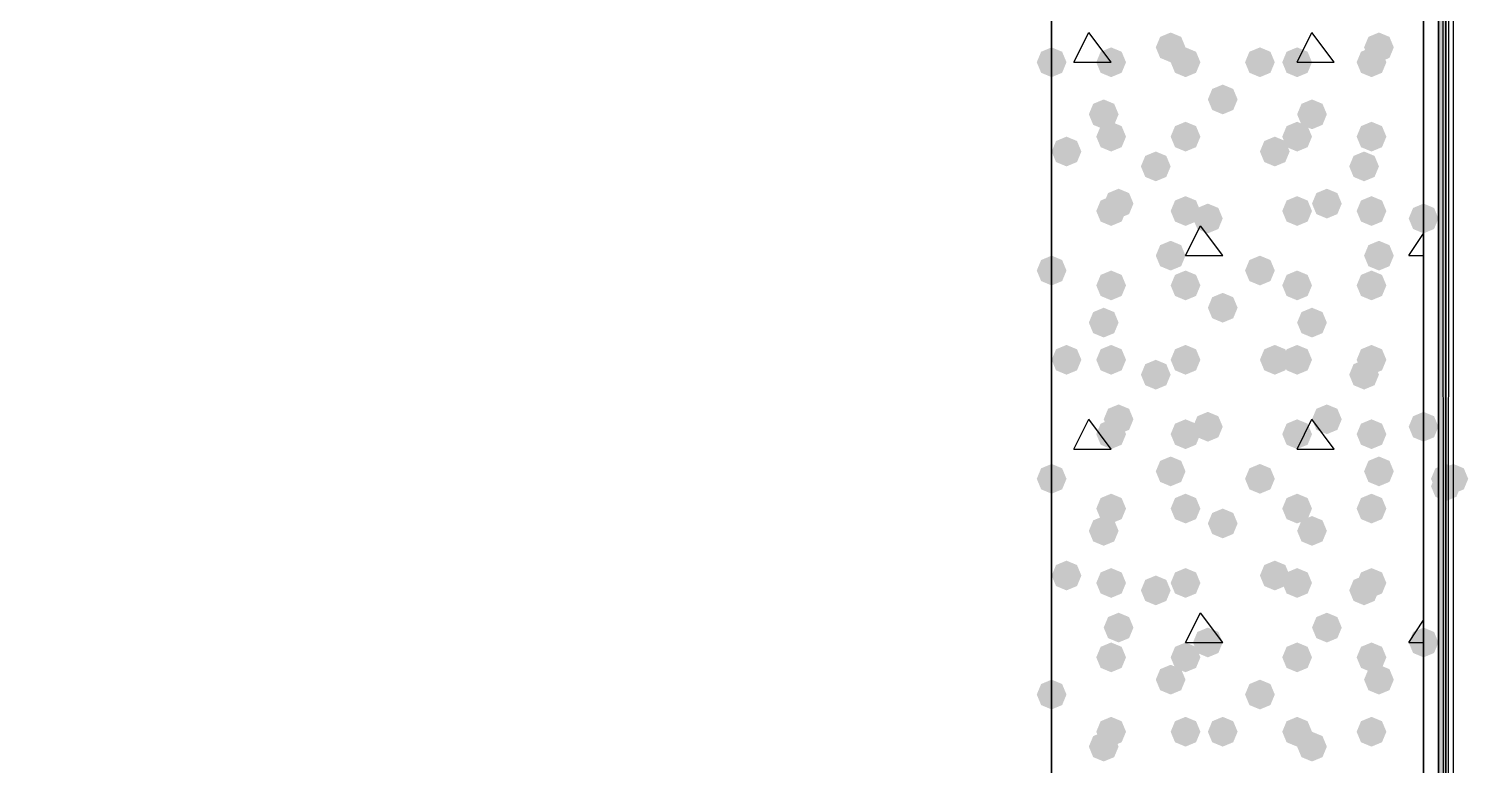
# Model space of a CAD drawing. Header units: millimetres. Extents: x 0 to 420, y 0 to 297.
# Drawn here: x 372.64 to 380.83, y 137.77 to 141.96 of the extents above; entities that cross this region are included whole.
import ezdxf

# ---------------------------------------------------------------- set-up
doc = ezdxf.new("R2010")
doc.units = ezdxf.units.MM
doc.layers.get('0').update_dxf_attribs({"linetype": 'CONTINUOUS'})

msp = doc.modelspace()

# ---------------------------------------------------------------- hatches: boundary and pattern name
at = {"true_color": 0x000007}
h = msp.add_hatch(color=0, dxfattribs=at)
h.paths.add_polyline_path([(380.703667, 228.049667), (380.661333, 228.049667), (380.703667, 84.455)], flags=0)
h.paths.add_polyline_path([(380.661333, 228.049667), (380.703667, 84.455), (380.661333, 84.455)], flags=0)
at = {"true_color": 0x000008}
for points in [[(379.222, 141.859), (379.197129, 141.799204), (379.137333, 141.774333), (379.077538, 141.799204), (379.052667, 141.859), (379.077537, 141.918796), (379.137333, 141.943667), (379.197129, 141.918796)], [(380.407333, 141.859), (380.382462, 141.799204), (380.322667, 141.774333), (380.262871, 141.799204), (380.238, 141.859), (380.262871, 141.918796), (380.322667, 141.943667), (380.382462, 141.918796)], [(378.544667, 141.774333), (378.519796, 141.714537), (378.46, 141.689667), (378.400204, 141.714537), (378.375333, 141.774333), (378.400204, 141.834129), (378.46, 141.859), (378.519796, 141.834129)], [(378.883333, 141.774333), (378.858462, 141.714537), (378.798667, 141.689667), (378.738871, 141.714537), (378.714, 141.774333), (378.738871, 141.834129), (378.798667, 141.859), (378.858462, 141.834129)], [(379.306667, 141.774333), (379.281796, 141.714537), (379.222, 141.689667), (379.162204, 141.714537), (379.137333, 141.774333), (379.162204, 141.834129), (379.222, 141.859), (379.281796, 141.834129)], [(379.73, 141.774333), (379.705129, 141.714537), (379.645333, 141.689667), (379.585537, 141.714537), (379.560667, 141.774333), (379.585537, 141.834129), (379.645333, 141.859), (379.705129, 141.834129)], [(379.941667, 141.774333), (379.916796, 141.714537), (379.857, 141.689667), (379.797204, 141.714537), (379.772333, 141.774333), (379.797204, 141.834129), (379.857, 141.859), (379.916796, 141.834129)], [(380.365, 141.774333), (380.340129, 141.714537), (380.280333, 141.689667), (380.220537, 141.714537), (380.195667, 141.774333), (380.220537, 141.834129), (380.280333, 141.859), (380.340129, 141.834129)], [(379.518333, 141.562667), (379.493462, 141.502871), (379.433667, 141.478), (379.373871, 141.502871), (379.349, 141.562667), (379.373871, 141.622462), (379.433667, 141.647333), (379.493462, 141.622463)], [(378.841, 141.478), (378.816129, 141.418204), (378.756333, 141.393333), (378.696537, 141.418204), (378.671667, 141.478), (378.696537, 141.537796), (378.756333, 141.562667), (378.816129, 141.537796)], [(380.026333, 141.478), (380.001463, 141.418204), (379.941667, 141.393333), (379.881871, 141.418204), (379.857, 141.478), (379.881871, 141.537796), (379.941667, 141.562667), (380.001462, 141.537796)], [(378.883333, 141.351), (378.858462, 141.291204), (378.798667, 141.266333), (378.738871, 141.291204), (378.714, 141.351), (378.738871, 141.410796), (378.798667, 141.435667), (378.858462, 141.410796)], [(379.306667, 141.351), (379.281796, 141.291204), (379.222, 141.266333), (379.162204, 141.291204), (379.137333, 141.351), (379.162204, 141.410796), (379.222, 141.435667), (379.281796, 141.410796)], [(379.941667, 141.351), (379.916796, 141.291204), (379.857, 141.266333), (379.797204, 141.291204), (379.772333, 141.351), (379.797204, 141.410796), (379.857, 141.435667), (379.916796, 141.410796)], [(380.365, 141.351), (380.340129, 141.291204), (380.280333, 141.266333), (380.220537, 141.291204), (380.195667, 141.351), (380.220537, 141.410796), (380.280333, 141.435667), (380.340129, 141.410796)], [(378.629333, 141.266333), (378.604462, 141.206537), (378.544667, 141.181667), (378.484871, 141.206537), (378.46, 141.266333), (378.484871, 141.326129), (378.544667, 141.351), (378.604462, 141.326129)], [(379.814667, 141.266333), (379.789796, 141.206537), (379.73, 141.181667), (379.670204, 141.206537), (379.645333, 141.266333), (379.670204, 141.326129), (379.73, 141.351), (379.789796, 141.326129)], [(379.137333, 141.181667), (379.112462, 141.121871), (379.052667, 141.097), (378.992871, 141.121871), (378.968, 141.181667), (378.992871, 141.241462), (379.052667, 141.266333), (379.112462, 141.241463)], [(380.322667, 141.181667), (380.297796, 141.121871), (380.238, 141.097), (380.178204, 141.121871), (380.153333, 141.181667), (380.178204, 141.241462), (380.238, 141.266333), (380.297796, 141.241463)], [(378.883333, 140.927667), (378.858462, 140.867871), (378.798667, 140.843), (378.738871, 140.867871), (378.714, 140.927667), (378.738871, 140.987462), (378.798667, 141.012333), (378.858462, 140.987463)], [(378.925667, 140.97), (378.900796, 140.910204), (378.841, 140.885333), (378.781204, 140.910204), (378.756333, 140.97), (378.781204, 141.029796), (378.841, 141.054667), (378.900796, 141.029796)], [(379.306667, 140.927667), (379.281796, 140.867871), (379.222, 140.843), (379.162204, 140.867871), (379.137333, 140.927667), (379.162204, 140.987462), (379.222, 141.012333), (379.281796, 140.987463)], [(379.941667, 140.927667), (379.916796, 140.867871), (379.857, 140.843), (379.797204, 140.867871), (379.772333, 140.927667), (379.797204, 140.987462), (379.857, 141.012333), (379.916796, 140.987463)], [(380.111, 140.97), (380.086129, 140.910204), (380.026333, 140.885333), (379.966537, 140.910204), (379.941667, 140.97), (379.966537, 141.029796), (380.026333, 141.054667), (380.086129, 141.029796)], [(380.365, 140.927667), (380.340129, 140.867871), (380.280333, 140.843), (380.220537, 140.867871), (380.195667, 140.927667), (380.220537, 140.987462), (380.280333, 141.012333), (380.340129, 140.987463)], [(379.433667, 140.885333), (379.408796, 140.825537), (379.349, 140.800667), (379.289204, 140.825537), (379.264333, 140.885333), (379.289204, 140.945129), (379.349, 140.97), (379.408796, 140.945129)], [(380.661333, 140.885333), (380.636462, 140.825537), (380.576667, 140.800667), (380.516871, 140.825537), (380.492, 140.885333), (380.516871, 140.945129), (380.576667, 140.97), (380.636462, 140.945129)], [(379.222, 140.673667), (379.197129, 140.613871), (379.137333, 140.589), (379.077538, 140.613871), (379.052667, 140.673667), (379.077537, 140.733462), (379.137333, 140.758333), (379.197129, 140.733463)], [(380.407333, 140.673667), (380.382462, 140.613871), (380.322667, 140.589), (380.262871, 140.613871), (380.238, 140.673667), (380.262871, 140.733462), (380.322667, 140.758333), (380.382462, 140.733463)], [(378.544667, 140.589), (378.519796, 140.529204), (378.46, 140.504333), (378.400204, 140.529204), (378.375333, 140.589), (378.400204, 140.648796), (378.46, 140.673667), (378.519796, 140.648796)], [(379.73, 140.589), (379.705129, 140.529204), (379.645333, 140.504333), (379.585537, 140.529204), (379.560667, 140.589), (379.585537, 140.648796), (379.645333, 140.673667), (379.705129, 140.648796)], [(378.883333, 140.504333), (378.858462, 140.444537), (378.798667, 140.419667), (378.738871, 140.444537), (378.714, 140.504333), (378.738871, 140.564129), (378.798667, 140.589), (378.858462, 140.564129)], [(379.306667, 140.504333), (379.281796, 140.444537), (379.222, 140.419667), (379.162204, 140.444537), (379.137333, 140.504333), (379.162204, 140.564129), (379.222, 140.589), (379.281796, 140.564129)], [(379.941667, 140.504333), (379.916796, 140.444537), (379.857, 140.419667), (379.797204, 140.444537), (379.772333, 140.504333), (379.797204, 140.564129), (379.857, 140.589), (379.916796, 140.564129)], [(380.365, 140.504333), (380.340129, 140.444537), (380.280333, 140.419667), (380.220537, 140.444537), (380.195667, 140.504333), (380.220537, 140.564129), (380.280333, 140.589), (380.340129, 140.564129)], [(379.518333, 140.377333), (379.493462, 140.317537), (379.433667, 140.292667), (379.373871, 140.317537), (379.349, 140.377333), (379.373871, 140.437129), (379.433667, 140.462), (379.493462, 140.437129)], [(378.841, 140.292667), (378.816129, 140.232871), (378.756333, 140.208), (378.696537, 140.232871), (378.671667, 140.292667), (378.696537, 140.352462), (378.756333, 140.377333), (378.816129, 140.352463)], [(380.026333, 140.292667), (380.001463, 140.232871), (379.941667, 140.208), (379.881871, 140.232871), (379.857, 140.292667), (379.881871, 140.352462), (379.941667, 140.377333), (380.001462, 140.352463)], [(378.629333, 140.081), (378.604462, 140.021204), (378.544667, 139.996333), (378.484871, 140.021204), (378.46, 140.081), (378.484871, 140.140796), (378.544667, 140.165667), (378.604462, 140.140796)], [(378.883333, 140.081), (378.858462, 140.021204), (378.798667, 139.996333), (378.738871, 140.021204), (378.714, 140.081), (378.738871, 140.140796), (378.798667, 140.165667), (378.858462, 140.140796)], [(379.306667, 140.081), (379.281796, 140.021204), (379.222, 139.996333), (379.162204, 140.021204), (379.137333, 140.081), (379.162204, 140.140796), (379.222, 140.165667), (379.281796, 140.140796)], [(379.814667, 140.081), (379.789796, 140.021204), (379.73, 139.996333), (379.670204, 140.021204), (379.645333, 140.081), (379.670204, 140.140796), (379.73, 140.165667), (379.789796, 140.140796)], [(379.941667, 140.081), (379.916796, 140.021204), (379.857, 139.996333), (379.797204, 140.021204), (379.772333, 140.081), (379.797204, 140.140796), (379.857, 140.165667), (379.916796, 140.140796)], [(380.365, 140.081), (380.340129, 140.021204), (380.280333, 139.996333), (380.220537, 140.021204), (380.195667, 140.081), (380.220537, 140.140796), (380.280333, 140.165667), (380.340129, 140.140796)], [(379.137333, 139.996333), (379.112462, 139.936537), (379.052667, 139.911667), (378.992871, 139.936537), (378.968, 139.996333), (378.992871, 140.056129), (379.052667, 140.081), (379.112462, 140.056129)], [(380.322667, 139.996333), (380.297796, 139.936537), (380.238, 139.911667), (380.178204, 139.936537), (380.153333, 139.996333), (380.178204, 140.056129), (380.238, 140.081), (380.297796, 140.056129)], [(378.925667, 139.742333), (378.900796, 139.682537), (378.841, 139.657667), (378.781204, 139.682537), (378.756333, 139.742333), (378.781204, 139.802129), (378.841, 139.827), (378.900796, 139.802129)], [(379.433667, 139.7), (379.408796, 139.640204), (379.349, 139.615333), (379.289204, 139.640204), (379.264333, 139.7), (379.289204, 139.759796), (379.349, 139.784667), (379.408796, 139.759796)], [(380.111, 139.742333), (380.086129, 139.682537), (380.026333, 139.657667), (379.966537, 139.682537), (379.941667, 139.742333), (379.966537, 139.802129), (380.026333, 139.827), (380.086129, 139.802129)], [(380.661333, 139.7), (380.636462, 139.640204), (380.576667, 139.615333), (380.516871, 139.640204), (380.492, 139.7), (380.516871, 139.759796), (380.576667, 139.784667), (380.636462, 139.759796)], [(378.883333, 139.657667), (378.858462, 139.597871), (378.798667, 139.573), (378.738871, 139.597871), (378.714, 139.657667), (378.738871, 139.717462), (378.798667, 139.742333), (378.858462, 139.717463)], [(379.306667, 139.657667), (379.281796, 139.597871), (379.222, 139.573), (379.162204, 139.597871), (379.137333, 139.657667), (379.162204, 139.717462), (379.222, 139.742333), (379.281796, 139.717463)], [(379.941667, 139.657667), (379.916796, 139.597871), (379.857, 139.573), (379.797204, 139.597871), (379.772333, 139.657667), (379.797204, 139.717462), (379.857, 139.742333), (379.916796, 139.717463)], [(380.365, 139.657667), (380.340129, 139.597871), (380.280333, 139.573), (380.220537, 139.597871), (380.195667, 139.657667), (380.220537, 139.717462), (380.280333, 139.742333), (380.340129, 139.717463)], [(379.222, 139.446), (379.197129, 139.386204), (379.137333, 139.361333), (379.077538, 139.386204), (379.052667, 139.446), (379.077537, 139.505796), (379.137333, 139.530667), (379.197129, 139.505796)], [(380.407333, 139.446), (380.382462, 139.386204), (380.322667, 139.361333), (380.262871, 139.386204), (380.238, 139.446), (380.262871, 139.505796), (380.322667, 139.530667), (380.382462, 139.505796)], [(378.544667, 139.403667), (378.519796, 139.343871), (378.46, 139.319), (378.400204, 139.343871), (378.375333, 139.403667), (378.400204, 139.463462), (378.46, 139.488333), (378.519796, 139.463463)], [(379.73, 139.403667), (379.705129, 139.343871), (379.645333, 139.319), (379.585537, 139.343871), (379.560667, 139.403667), (379.585537, 139.463462), (379.645333, 139.488333), (379.705129, 139.463463)], [(378.883333, 139.234333), (378.858462, 139.174537), (378.798667, 139.149667), (378.738871, 139.174537), (378.714, 139.234333), (378.738871, 139.294129), (378.798667, 139.319), (378.858462, 139.294129)], [(379.306667, 139.234333), (379.281796, 139.174537), (379.222, 139.149667), (379.162204, 139.174537), (379.137333, 139.234333), (379.162204, 139.294129), (379.222, 139.319), (379.281796, 139.294129)], [(379.941667, 139.234333), (379.916796, 139.174537), (379.857, 139.149667), (379.797204, 139.174537), (379.772333, 139.234333), (379.797204, 139.294129), (379.857, 139.319), (379.916796, 139.294129)], [(380.365, 139.234333), (380.340129, 139.174537), (380.280333, 139.149667), (380.220537, 139.174537), (380.195667, 139.234333), (380.220537, 139.294129), (380.280333, 139.319), (380.340129, 139.294129)], [(378.841, 139.107333), (378.816129, 139.047537), (378.756333, 139.022667), (378.696537, 139.047537), (378.671667, 139.107333), (378.696537, 139.167129), (378.756333, 139.192), (378.816129, 139.167129)], [(379.518333, 139.149667), (379.493462, 139.089871), (379.433667, 139.065), (379.373871, 139.089871), (379.349, 139.149667), (379.373871, 139.209462), (379.433667, 139.234333), (379.493462, 139.209463)], [(380.026333, 139.107333), (380.001463, 139.047537), (379.941667, 139.022667), (379.881871, 139.047537), (379.857, 139.107333), (379.881871, 139.167129), (379.941667, 139.192), (380.001462, 139.167129)], [(378.629333, 138.853333), (378.604462, 138.793537), (378.544667, 138.768667), (378.484871, 138.793537), (378.46, 138.853333), (378.484871, 138.913129), (378.544667, 138.938), (378.604462, 138.913129)], [(379.814667, 138.853333), (379.789796, 138.793537), (379.73, 138.768667), (379.670204, 138.793537), (379.645333, 138.853333), (379.670204, 138.913129), (379.73, 138.938), (379.789796, 138.913129)], [(378.883333, 138.811), (378.858462, 138.751204), (378.798667, 138.726333), (378.738871, 138.751204), (378.714, 138.811), (378.738871, 138.870796), (378.798667, 138.895667), (378.858462, 138.870796)], [(379.137333, 138.768667), (379.112462, 138.708871), (379.052667, 138.684), (378.992871, 138.708871), (378.968, 138.768667), (378.992871, 138.828462), (379.052667, 138.853333), (379.112462, 138.828463)], [(379.306667, 138.811), (379.281796, 138.751204), (379.222, 138.726333), (379.162204, 138.751204), (379.137333, 138.811), (379.162204, 138.870796), (379.222, 138.895667), (379.281796, 138.870796)], [(379.941667, 138.811), (379.916796, 138.751204), (379.857, 138.726333), (379.797204, 138.751204), (379.772333, 138.811), (379.797204, 138.870796), (379.857, 138.895667), (379.916796, 138.870796)], [(380.322667, 138.768667), (380.297796, 138.708871), (380.238, 138.684), (380.178204, 138.708871), (380.153333, 138.768667), (380.178204, 138.828462), (380.238, 138.853333), (380.297796, 138.828463)], [(380.365, 138.811), (380.340129, 138.751204), (380.280333, 138.726333), (380.220537, 138.751204), (380.195667, 138.811), (380.220537, 138.870796), (380.280333, 138.895667), (380.340129, 138.870796)], [(378.925667, 138.557), (378.900796, 138.497204), (378.841, 138.472333), (378.781204, 138.497204), (378.756333, 138.557), (378.781204, 138.616796), (378.841, 138.641667), (378.900796, 138.616796)], [(380.111, 138.557), (380.086129, 138.497204), (380.026333, 138.472333), (379.966537, 138.497204), (379.941667, 138.557), (379.966537, 138.616796), (380.026333, 138.641667), (380.086129, 138.616796)], [(379.433667, 138.472333), (379.408796, 138.412537), (379.349, 138.387667), (379.289204, 138.412537), (379.264333, 138.472333), (379.289204, 138.532129), (379.349, 138.557), (379.408796, 138.532129)], [(380.661333, 138.472333), (380.636462, 138.412537), (380.576667, 138.387667), (380.516871, 138.412537), (380.492, 138.472333), (380.516871, 138.532129), (380.576667, 138.557), (380.636462, 138.532129)], [(378.883333, 138.387667), (378.858462, 138.327871), (378.798667, 138.303), (378.738871, 138.327871), (378.714, 138.387667), (378.738871, 138.447462), (378.798667, 138.472333), (378.858462, 138.447463)], [(379.306667, 138.387667), (379.281796, 138.327871), (379.222, 138.303), (379.162204, 138.327871), (379.137333, 138.387667), (379.162204, 138.447462), (379.222, 138.472333), (379.281796, 138.447463)], [(379.941667, 138.387667), (379.916796, 138.327871), (379.857, 138.303), (379.797204, 138.327871), (379.772333, 138.387667), (379.797204, 138.447462), (379.857, 138.472333), (379.916796, 138.447463)], [(380.365, 138.387667), (380.340129, 138.327871), (380.280333, 138.303), (380.220537, 138.327871), (380.195667, 138.387667), (380.220537, 138.447462), (380.280333, 138.472333), (380.340129, 138.447463)], [(379.222, 138.260667), (379.197129, 138.200871), (379.137333, 138.176), (379.077538, 138.200871), (379.052667, 138.260667), (379.077537, 138.320462), (379.137333, 138.345333), (379.197129, 138.320463)], [(380.407333, 138.260667), (380.382462, 138.200871), (380.322667, 138.176), (380.262871, 138.200871), (380.238, 138.260667), (380.262871, 138.320462), (380.322667, 138.345333), (380.382462, 138.320463)], [(378.544667, 138.176), (378.519796, 138.116204), (378.46, 138.091333), (378.400204, 138.116204), (378.375333, 138.176), (378.400204, 138.235796), (378.46, 138.260667), (378.519796, 138.235796)], [(379.73, 138.176), (379.705129, 138.116204), (379.645333, 138.091333), (379.585537, 138.116204), (379.560667, 138.176), (379.585537, 138.235796), (379.645333, 138.260667), (379.705129, 138.235796)], [(378.883333, 137.964333), (378.858462, 137.904537), (378.798667, 137.879667), (378.738871, 137.904537), (378.714, 137.964333), (378.738871, 138.024129), (378.798667, 138.049), (378.858462, 138.024129)], [(379.306667, 137.964333), (379.281796, 137.904537), (379.222, 137.879667), (379.162204, 137.904537), (379.137333, 137.964333), (379.162204, 138.024129), (379.222, 138.049), (379.281796, 138.024129)], [(379.518333, 137.964333), (379.493462, 137.904537), (379.433667, 137.879667), (379.373871, 137.904537), (379.349, 137.964333), (379.373871, 138.024129), (379.433667, 138.049), (379.493462, 138.024129)], [(379.941667, 137.964333), (379.916796, 137.904537), (379.857, 137.879667), (379.797204, 137.904537), (379.772333, 137.964333), (379.797204, 138.024129), (379.857, 138.049), (379.916796, 138.024129)], [(380.365, 137.964333), (380.340129, 137.904537), (380.280333, 137.879667), (380.220537, 137.904537), (380.195667, 137.964333), (380.220537, 138.024129), (380.280333, 138.049), (380.340129, 138.024129)], [(378.841, 137.879667), (378.816129, 137.819871), (378.756333, 137.795), (378.696537, 137.819871), (378.671667, 137.879667), (378.696537, 137.939462), (378.756333, 137.964333), (378.816129, 137.939463)], [(380.026333, 137.879667), (380.001463, 137.819871), (379.941667, 137.795), (379.881871, 137.819871), (379.857, 137.879667), (379.881871, 137.939462), (379.941667, 137.964333), (380.001462, 137.939463)]]:
    msp.add_hatch(color=0, dxfattribs=at).paths.add_polyline_path(points, flags=0)
at = {"true_color": 0x0000fe}
for points in [[(380.788333, 139.403667), (380.763462, 139.343871), (380.703667, 139.319), (380.643871, 139.343871), (380.619, 139.403667), (380.643871, 139.463462), (380.703667, 139.488333), (380.763462, 139.463463)], [(380.788333, 139.403667), (380.763462, 139.343871), (380.703667, 139.319), (380.643871, 139.343871), (380.619, 139.403667), (380.643871, 139.463462), (380.703667, 139.488333), (380.763462, 139.463463)], [(380.788333, 139.361333), (380.763462, 139.301537), (380.703667, 139.276667), (380.643871, 139.301537), (380.619, 139.361333), (380.643871, 139.421129), (380.703667, 139.446), (380.763462, 139.421129)], [(380.830667, 139.403667), (380.805796, 139.343871), (380.746, 139.319), (380.686204, 139.343871), (380.661333, 139.403667), (380.686204, 139.463462), (380.746, 139.488333), (380.805796, 139.463463)]]:
    msp.add_hatch(color=0, dxfattribs=at).paths.add_polyline_path(points, flags=0)

# ---------------------------------------------------------------- linework, layer by layer
at = {"color": 0, "true_color": 0x000007}
for points in [[(380.746, 84.412667), (380.746, 228.092), (380.703667, 228.092)], [(380.661333, 228.049667), (380.661333, 84.455)], [(380.703667, 228.049667), (380.703667, 84.412667)], [(380.703667, 228.049667), (380.703667, 84.455), (380.703667, 84.412667)], [(378.46, 148.124333), (378.46, 129.032)], [(380.576667, 129.032), (380.576667, 148.124333)]]:
    msp.add_lwpolyline(points, dxfattribs=at)
for points in [[(380.703667, 228.049667), (380.661333, 228.049667), (380.703667, 84.455)], [(380.661333, 228.049667), (380.703667, 84.455), (380.661333, 84.455)], [(380.746, 228.049667), (380.703667, 228.049667), (380.703667, 84.412667)], [(380.703667, 228.049667), (380.703667, 84.412667)], [(32.342667, 126.915333), (32.342667, 150.241), (380.576667, 150.241), (380.576667, 126.915333), (218.101333, 126.915333), (218.101333, 105.748667), (194.775667, 105.748667), (194.775667, 126.915333)], [(32.342667, 126.915333), (32.342667, 150.241), (380.576667, 150.241), (380.576667, 126.915333), (218.101333, 126.915333), (218.101333, 105.748667), (194.775667, 105.748667), (194.775667, 126.915333)]]:
    msp.add_lwpolyline(points, close=True, dxfattribs=at)
at = {"color": 0, "true_color": 0x0000fd}
msp.add_lwpolyline([(215.984667, 129.032), (378.46, 129.032), (378.46, 148.124333), (34.459333, 148.124333), (34.459333, 129.032), (196.934667, 129.032), (196.934667, 107.865333), (215.984667, 107.865333)], close=True, dxfattribs=at)
at = {"color": 0, "true_color": 0x000008}
for points in [[(378.587, 141.774333), (378.671667, 141.943667)], [(378.798667, 141.774333), (378.671667, 141.943667)], [(379.857, 141.774333), (379.941667, 141.943667)], [(380.068667, 141.774333), (379.941667, 141.943667)], [(378.587, 141.774333), (378.798667, 141.774333)], [(379.857, 141.774333), (380.068667, 141.774333)], [(379.222, 140.673667), (379.306667, 140.843)], [(379.433667, 140.673667), (379.306667, 140.843)], [(380.492, 140.673667), (380.576667, 140.800667)], [(379.222, 140.673667), (379.433667, 140.673667)], [(380.492, 140.673667), (380.576667, 140.673667)], [(378.587, 139.573), (378.671667, 139.742333)], [(378.798667, 139.573), (378.671667, 139.742333)], [(379.857, 139.573), (379.941667, 139.742333)], [(380.068667, 139.573), (379.941667, 139.742333)], [(378.587, 139.573), (378.798667, 139.573)], [(379.857, 139.573), (380.068667, 139.573)], [(379.222, 138.472333), (379.306667, 138.641667)], [(379.433667, 138.472333), (379.306667, 138.641667)], [(380.492, 138.472333), (380.576667, 138.599333)], [(379.222, 138.472333), (379.433667, 138.472333)], [(380.492, 138.472333), (380.576667, 138.472333)]]:
    msp.add_lwpolyline(points, dxfattribs=at)

doc.saveas('drawing.dxf')
